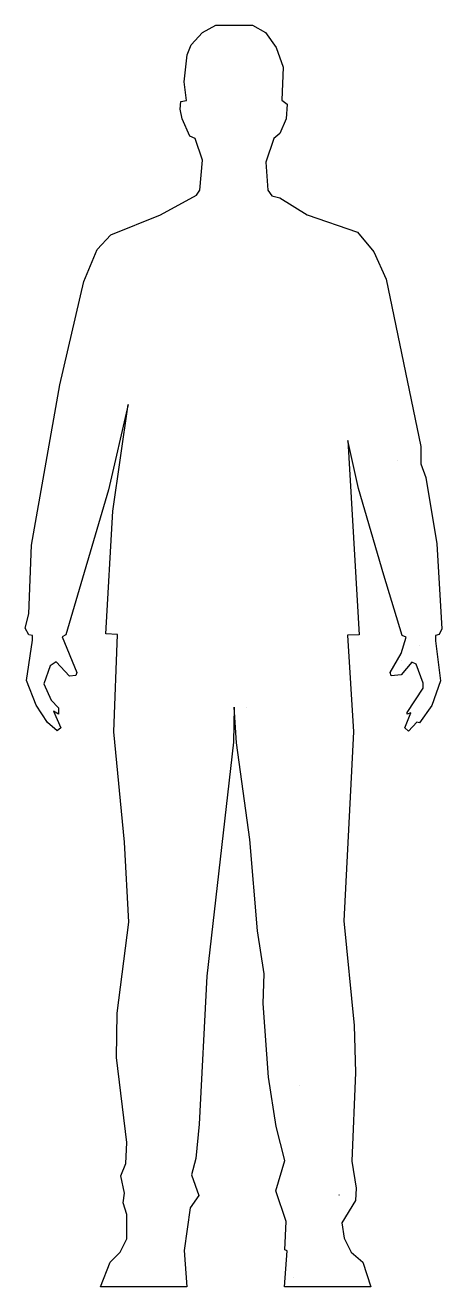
# Model space of a CAD drawing. Header units: millimetres. Extents: x -289 to 289, y 0 to 1750.
import ezdxf

# ---------------------------------------------------------------- set-up
doc = ezdxf.new("R2010")
doc.units = ezdxf.units.MM
doc.layers.add('ALMOND-DRAW-PROFILE', color=7, linetype='Continuous', lineweight=25)

msp = doc.modelspace()

# ---------------------------------------------------------------- linework, layer by layer
at = {"layer": 'ALMOND-DRAW-PROFILE'}
for points in [[(-258.06, 782.71), (-273.44, 806.64), (-287.11, 841.03), (-278.56, 896.79), (-278.56, 903.33), (-283.69, 904.48), (-288.82, 913.67), (-283.69, 933.53), (-280.27, 1028.81), (-240.97, 1250.98), (-207.64, 1394.53), (-188.84, 1438.96), (-170.04, 1459.47), (-101.26, 1486.82), (-51.14, 1514.16), (-46.78, 1521), (-43.01, 1562.89), (-53.3, 1592.77), (-60.67, 1596.19), (-71.35, 1620.12), (-73.91, 1633.79), (-73.06, 1644.04), (-65.14, 1645.6), (-68.36, 1671.39), (-64.09, 1708.98), (-58.53, 1722.66), (-42.94, 1739.75), (-24.35, 1750), (26.38, 1750), (44.22, 1739.75), (59.39, 1719.24), (68.79, 1691.89), (66.81, 1646.1), (74.34, 1640.62), (73.06, 1620.12), (64.09, 1599.61), (55.93, 1592.77), (44.8, 1560.02), (47.42, 1521), (53.04, 1513.5), (64.09, 1510.74), (102.11, 1486.82), (171.75, 1462.89), (194.82, 1435.55), (211.91, 1397.95), (259.77, 1165.53), (259.77, 1141.6), (266.6, 1122.8), (281.98, 1030.52), (288.82, 912.81), (285.4, 904.69), (280.27, 903.21), (280.27, 895.83), (287.11, 840.61), (275.15, 806.21), (258.06, 782.29), (254.07, 783.29), (242.68, 770.75), (237.55, 775.45), (245.87, 796.29), (240.97, 794.25), (240.97, 796.81), (263.18, 830.57), (263.18, 837.19), (253.13, 863.6), (247.09, 866.53), (232.42, 848.72), (218.75, 847.66), (217.04, 852.04), (232.42, 878.69), (239.29, 901.11), (234.13, 903.41), (208.5, 986.94), (173.46, 1107.42), (158.35, 1173.8), (174.32, 904.27), (157.92, 903.87), (166.63, 769.9), (152.95, 507.57), (167.48, 362.3), (169.19, 297.36), (164.06, 174.32), (170.04, 136.72), (169.19, 119.63), (150.39, 88.87), (153.47, 67.33), (163.21, 47.85), (179.44, 34.18), (190.55, 0), (70.92, 0), (74.62, 49.63), (71.35, 51.27), (73.09, 90.46), (58.53, 133.3), (71.17, 175), (58.96, 222.17), (48.49, 290.53), (41.02, 393.07), (42.72, 434.08), (33.11, 493.9), (22.54, 620.36), (4.11, 754.52), (0.82, 804.08), (-0.05, 755.37), (-36.96, 430.66), (-47.42, 225.59), (-52.34, 177.73), (-58.46, 155.33), (-48.28, 126.46), (-60.24, 109.37), (-68.27, 50.21), (-64.51, 0), (-184.57, 0), (-170.9, 34.18), (-157.23, 47.85), (-147.83, 66.65), (-147.83, 100.26), (-152.95, 116.21), (-151.25, 129.88), (-156.37, 153.81), (-149.54, 170.9), (-147.85, 200.17), (-162.35, 317.87), (-161.5, 379.39), (-145.26, 505.86), (-151.25, 616.94), (-165.77, 769.9), (-160.93, 904.73), (-176.88, 905.55), (-167.48, 1075.81), (-145.94, 1223.92), (-173.46, 1105.71), (-232.42, 904.48), (-237.63, 901.38), (-217.04, 852.14), (-218.75, 847.76), (-227.29, 847.02), (-245.95, 866.91), (-254.11, 861.34), (-262.86, 836.39), (-252.93, 813.9), (-242.68, 803.22), (-242.68, 794.25), (-249.62, 798.42), (-239.26, 775.45), (-244.38, 771.18)], [(226.84, 1145.77), (226.85, 1145.77), (226.84, 1145.78)], [(257.41, 889.66), (257.42, 889.67), (257.41, 889.67)], [(233.21, 868.72), (233.2, 868.71), (233.21, 868.71)], [(18.34, 802.94), (18.37, 802.94), (18.32, 802.95)], [(91.05, 279.75), (91.06, 279.75), (91.05, 279.76)], [(146.64, 127.3), (146.64, 127.31), (146.63, 127.31)], [(83.07, 12.35), (83.07, 12.34), (83.08, 12.34)]]:
    msp.add_lwpolyline(points, close=True, dxfattribs=at)

doc.saveas('drawing.dxf')
